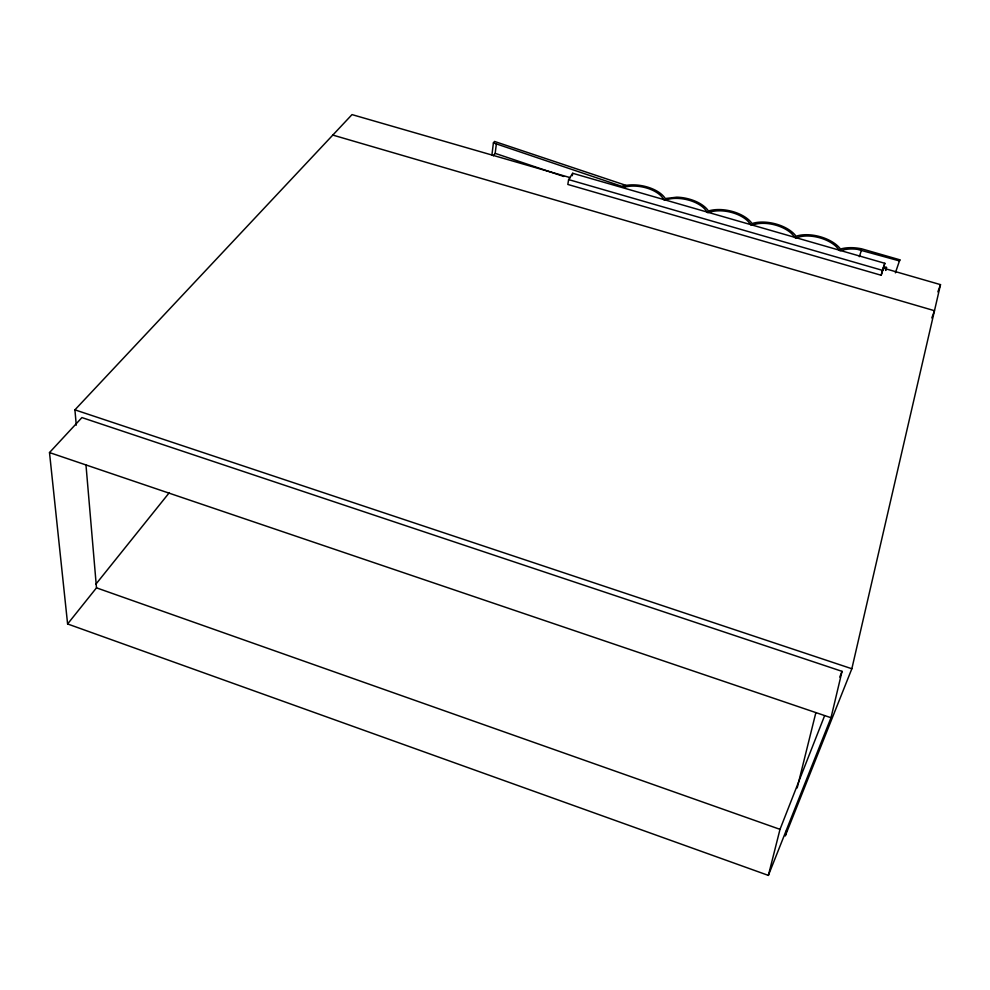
<?xml version="1.0" encoding="UTF-8"?>
<svg xmlns="http://www.w3.org/2000/svg" width="990" height="990" viewBox="0 0 990 990"><rect width="100%" height="100%" fill="white"/><g stroke="black" fill="none" stroke-linecap="round" stroke-linejoin="round"><path stroke-width="1.49" d="M491.882 155.17L493.404 142.907L494.505 141.446L626.076 185.402A27.695 14.528 10.9 0 1 665.28 198.544L676.801 197.171A27.869 14.652 11.9 0 1 708.456 210.994A28.054 14.763 12.8 0 1 752.054 223.554A28.265 14.862 13.8 0 1 796.059 236.239A28.5 14.961 14.7 0 1 840.498 249.047A31.828 16.669 15.7 0 1 861.585 248.799L899.823 259.801L899.514 260.939L857.303 249.319A29.477 15.444 15.7 0 0 845.386 249.468L839.842 250.755L836.451 246.856A26.186 13.736 14.7 0 0 800.737 236.573L795.391 237.984L792.087 234.085A25.963 13.65 13.8 0 0 756.719 223.888L751.299 225.274L748.155 221.426A25.777 13.563 12.8 0 0 713.122 211.328L707.64 212.677L704.645 208.89A25.604 13.452 11.9 0 0 669.945 198.891L664.389 200.203L661.543 196.465A25.443 13.34 10.9 0 0 627.165 186.565L624.393 187.197L493.404 142.907M493.342 155.814L495.173 153.351L496.361 143.897M568.619 179.598L567.827 184.449L881.162 275.257L884.825 263.303L572.69 173.287L568.619 179.598L882.758 270.443M572.294 175.713L572.69 173.287M786.753 829.942L785.256 835.944L851.846 668.745L940.5 284.637L883.229 268.092L881.162 275.257M831.018 717.725L842.032 671.344L81.922 417.582L49.5 452.566L67.605 623.96L768.376 875.395L831.018 717.725L49.5 452.566M797.185 787.916L815.81 712.874M768.376 875.395L780.009 829.348L824.546 715.869M886.508 267.436L885.654 270.381L886.508 267.436L883.55 266.582M859.357 256.682L861.486 250M883.229 268.092L884.825 263.303M895.393 272.844L899.823 259.801M937.864 291.864L940.5 284.637M931.825 317.939L934.486 310.712L332.801 135.073M839.768 677.086L842.032 671.344M67.605 623.96L96.488 587.837L85.994 465.127M95.82 584.249L169.364 492.599M76.279 425.143L74.918 409.848L352.019 114.605L570.413 177.705M622.5 186.219L626.076 185.402M74.918 409.848L851.846 668.745M495.173 153.351L563.78 176.468M96.488 587.837L780.009 829.348"/></g></svg>
